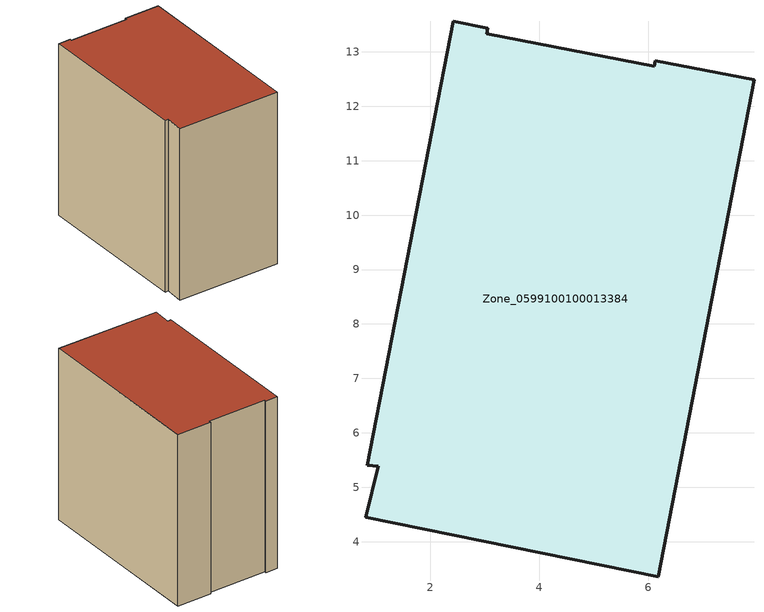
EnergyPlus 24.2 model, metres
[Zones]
Zone_0599100100013384
 floor ground (C_G): 1.04,5.38 0.84,5.4 2.42,13.56 3.06,13.44 3.04,13.34 6.11,12.74 6.13,12.84 7.95,12.48 6.18,3.36 0.81,4.45 z0
 wall outside (C_F): 6.13,12.84 6.11,12.74 3.04,13.34 3.06,13.44 2.42,13.56 0.84,5.4 1.04,5.38 0.81,4.45 6.18,3.36 7.95,12.48 6.13,12.84 z0:9.22
 roof outside (C_R): 0.84,5.4 1.04,5.38 0.81,4.45 6.18,3.36 7.95,12.48 6.13,12.84 6.11,12.74 3.04,13.34 3.06,13.44 2.42,13.56 z9.22
[BUILDING]
Pand.0599100100013384: North Axis=0; Terrain=City; Loads Convergence Tolerance Value=0.04; Temperature Convergence Tolerance Value=0.4; Solar Distribution=FullExterior; Maximum Number of Warmup Days=25; Minimum Number of Warmup Days=1
[Site:Location]
Rotterdam.The.Hague.AP_ZH_NLD Design_Conditions: Latitude=51.96; Longitude=4.45; Time Zone=1; Elevation=-4.5
[SITE:GROUNDTEMPERATURE:BUILDINGSURFACE]
18, 18, 18, 18, 18, 18, 18, 18, 18, 18, 18, 18
[MATERIAL] Thermal Absorptance=0.9; Solar Absorptance=0.7; Visible Absorptance=0.7
Name | Roughness | Thickness | Conductivity | Density | Specific Heat
G.TC.2015-2018 | MediumSmooth | 0.15 | 0.0428571 | 540 | 1210
F.TC.2015-2018 | Rough | 0.3 | 0.0666667 | 1920 | 840
R.TC.2015-2018 | MediumRough | 0.2 | 0.0333333 | 1500 | 1000
[CONSTRUCTION]
C_G: G.TC.2015-2018
C_F: F.TC.2015-2018
C_R: R.TC.2015-2018
[ZONE]
Zone_0599100100013384: Type=1; Multiplier=1; Ceiling Height=Autocalculate; Volume=Autocalculate; Floor Area=autocalculate; Part of Total Floor Area=Yes
[ZONEINFILTRATION:DESIGNFLOWRATE]
Infil_Zone_0599100100013384: Zone or ZoneList or Space or SpaceList=Zone_0599100100013384; Schedule=AlwaysOn; Design Flow Rate Calculation Method=Flow/Area; Flow Rate per Floor Area=0.0015; Constant Term Coefficient=1; Temperature Term Coefficient=0; Velocity Term Coefficient=0; Velocity Squared Term Coefficient=0
[HVACTEMPLATE:ZONE:IDEALLOADSAIRSYSTEM]
Zone_0599100100013384: Maximum Heating Supply Air Temperature=50; Minimum Cooling Supply Air Temperature=13; Maximum Heating Supply Air Humidity Ratio=0.0156; Minimum Cooling Supply Air Humidity Ratio=0.0077; Heating Limit=NoLimit; Cooling Limit=NoLimit; Dehumidification Control Type=ConstantSensibleHeatRatio; Cooling Sensible Heat Ratio=0.7; Dehumidification Setpoint=60; Humidification Control Type=None; Humidification Setpoint=30; Outdoor Air Method=None; Outdoor Air Flow Rate per Person=0.00944; Outdoor Air Flow Rate per Zone Floor Area=0; Outdoor Air Flow Rate per Zone=0; Demand Controlled Ventilation Type=None; Outdoor Air Economizer Type=NoEconomizer; Heat Recovery Type=None; Sensible Heat Recovery Effectiveness=0.7; Latent Heat Recovery Effectiveness=0.65
[ZONECONTROL:THERMOSTAT]
ThermostatControl_Zone_0599100100013384: Zone or ZoneList=Zone_0599100100013384; Control Type Schedule=DualSetpointControlType; Control 1=Thermostat_Zone_0599100100013384; Temperature Difference Between Cutout And Setpoint=0
[THERMOSTATSETPOINT:DUALSETPOINT]
Thermostat_Zone_0599100100013384: Heating Setpoint Temperature Schedule=HeatingSetpoint_Zone_0599100100013384; Cooling Setpoint Temperature Schedule=CoolingSetpoint_Zone_0599100100013384
[SCHEDULE:COMPACT]
HeatingSetpoint_Zone_0599100100013384: Through: 12/31, For: AllDays, Until: 24:00, 21
CoolingSetpoint_Zone_0599100100013384: Through: 12/31, For: AllDays, Until: 24:00, 24
DualSetpointControlType: Through: 12/31, For: AllDays, Until: 24:00, 4
AlwaysOn: Through: 12/31, For: AllDays, Until: 24:00, 1
